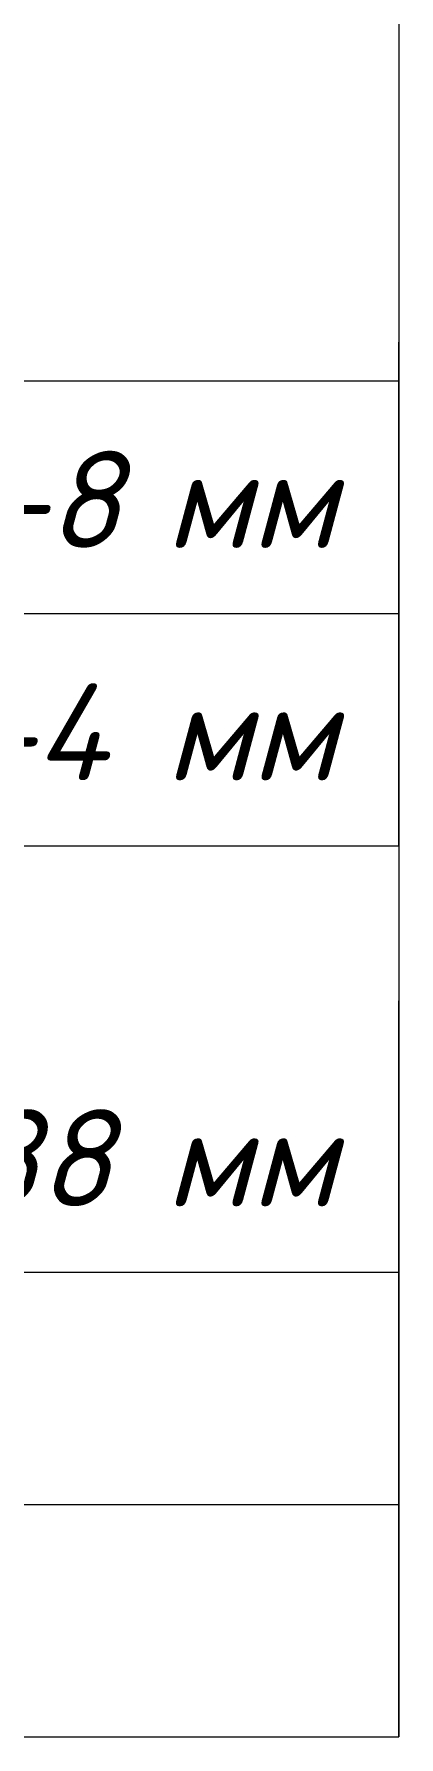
# Model space of a CAD drawing. Header units: millimetres. Extents: x -2951072 to 8268522, y -652067 to -630209.
# Drawn here: x 2677643 to 2678585, y -652067 to -647672 of the extents above; entities that cross this region are included whole.
import ezdxf

# ---------------------------------------------------------------- set-up
doc = ezdxf.new("R2010")
doc.units = ezdxf.units.MM
doc.header["$LTSCALE"] = 20
doc.layers.add('ANNO-TEXT', color=251, linetype='Continuous')
doc.layers.add('Типовые аннотации', color=7, linetype='Continuous', lineweight=18)
doc.styles.add('PDF ISOCPEUR Italic', font='isocpeui.ttf')

# ---------------------------------------------------------------- blocks, each defined once
blk = doc.blocks.new('010_ФлажокПирогаКонструкции_ТиповАннот_ - Тип пола 3_1_-1512725-_О__Р__1-1_')
at = {"layer": 'Типовые аннотации', "lineweight": 20}
for p, q in [((43059.6, 150.3), (43059.6, -4349.7)), ((43059.6, -4949.7), (43059.6, -4249.7)), ((33559.6, -4349.7), (43059.6, -4349.7)), ((43059.6, -4349.7), (43059.6, -7849.7)), ((43059.6, -5549.7), (43059.6, -4849.7)), ((33559.6, -4949.7), (43059.6, -4949.7)), ((33559.6, -5549.7), (43059.6, -5549.7)), ((43059.6, -6649.7), (43059.6, -5949.7)), ((43059.6, -7249.7), (43059.6, -6549.7)), ((33559.6, -6649.7), (43059.6, -6649.7)), ((43059.6, -7849.7), (43059.6, -7149.7)), ((33559.6, -7249.7), (43059.6, -7249.7)), ((33559.6, -7849.7), (43059.6, -7849.7))]:
    blk.add_line(p, q, dxfattribs=at)

msp = doc.modelspace()

# ---------------------------------------------------------------- block references
at = {"layer": 'ANNO-TEXT', "color": 7, "lineweight": 0}
msp.add_blockref('010_ФлажокПирогаКонструкции_ТиповАннот_ - Тип пола 3_1_-1512725-_О__Р__1-1_', (2635525.5, -644217.2), dxfattribs=at)

# ---------------------------------------------------------------- texts
at = {"layer": 'ANNO-TEXT', "color": 7, "lineweight": 0, "char_height": 250, "width": 1028.823, "attachment_point": 1, "line_spacing_factor": 1.022761, "style": 'PDF ISOCPEUR Italic'}
for s, insert in [(' -8 ', (2677347, -648748)), ('мм', (2677982, -648748)), ('-4 ', (2677473, -649348)), ('мм', (2677982.3, -649348)), ('-88 ', (2677294, -650447.4)), ('мм', (2677981.9, -650447.4))]:
    msp.add_mtext(s, dxfattribs=dict(at, insert=insert))

doc.saveas('drawing.dxf')
